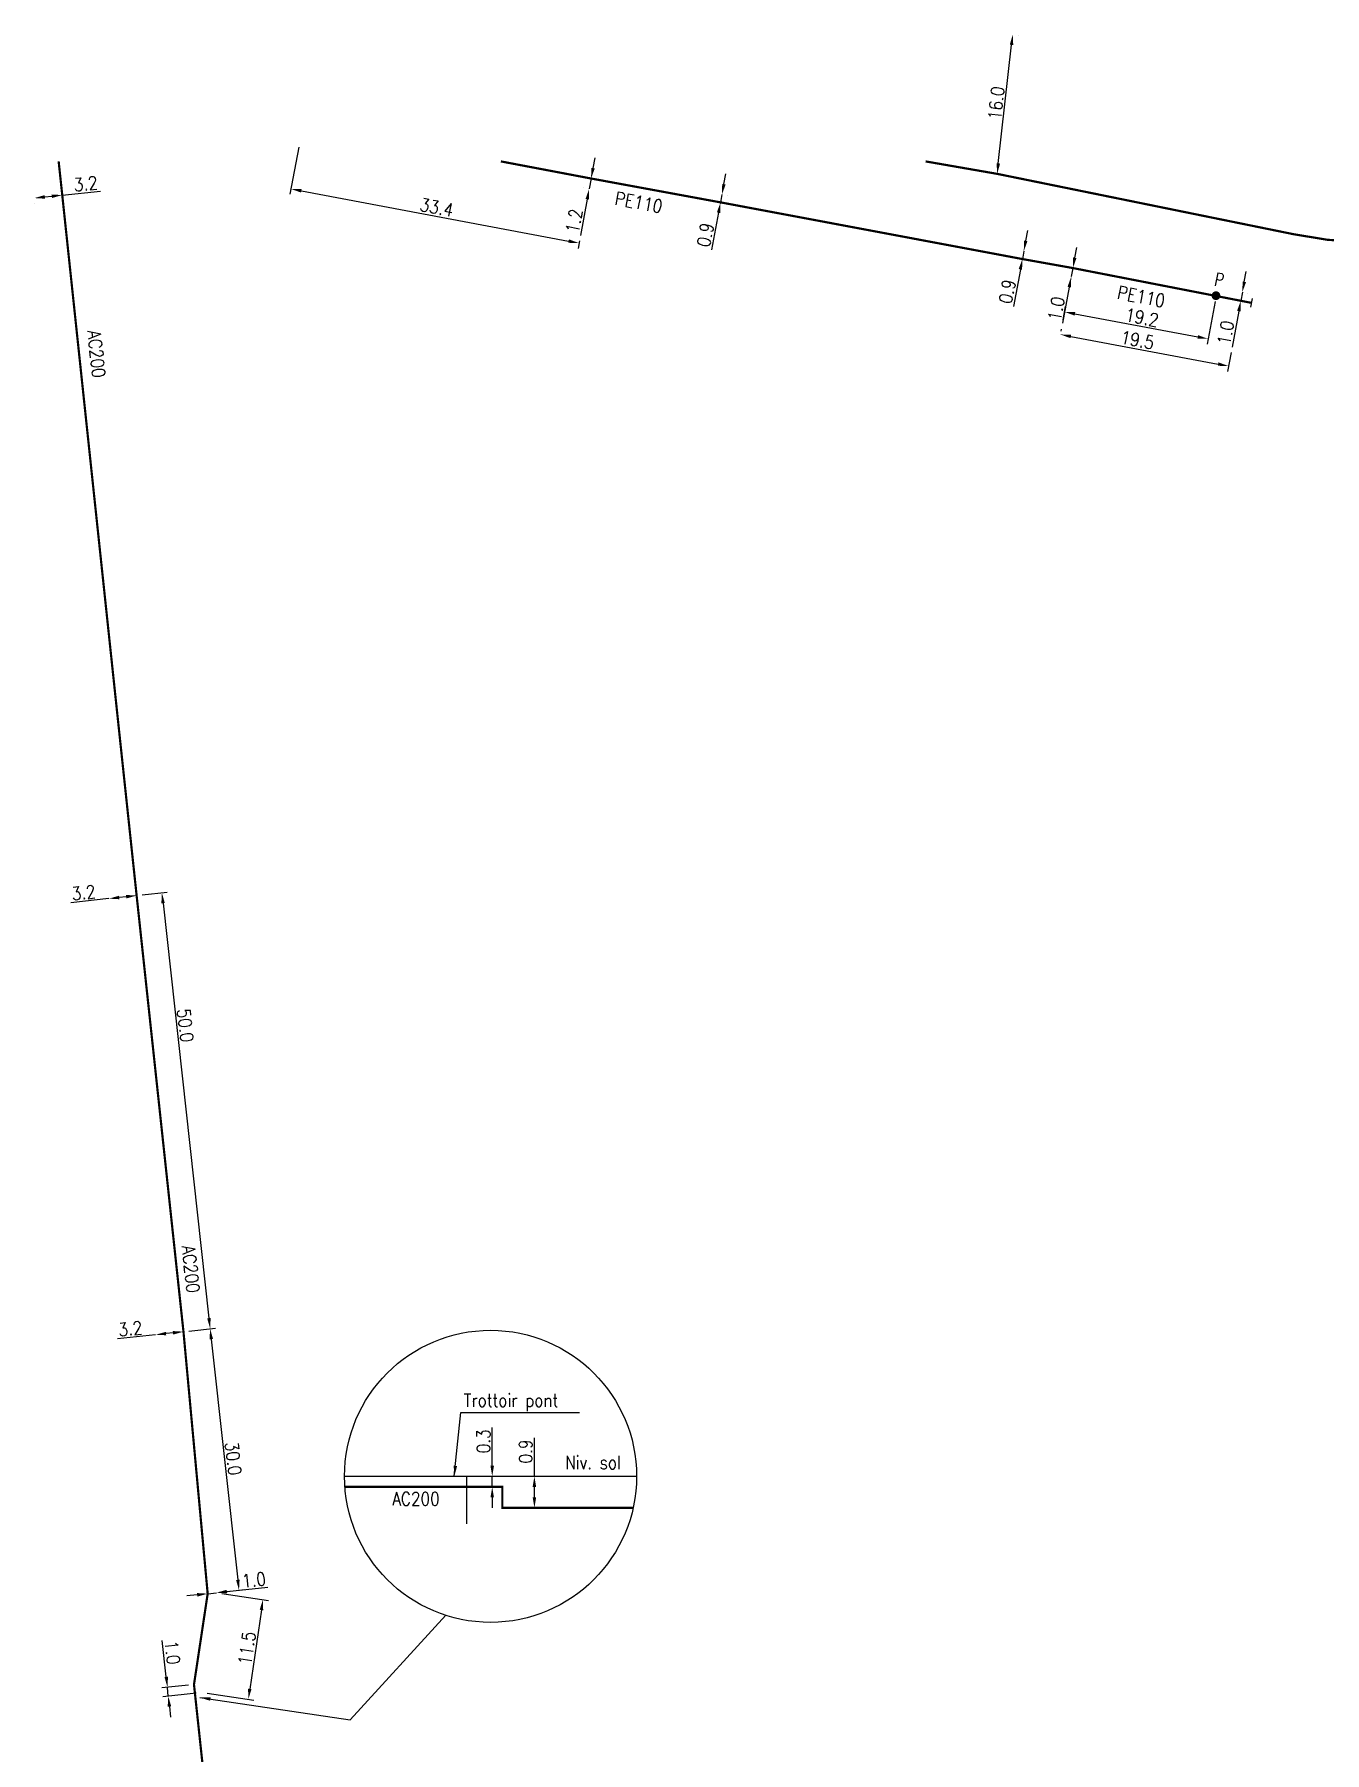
# Model space of a CAD drawing. Header units: millimetres. Extents: x 133989 to 135004, y 130988 to 132014.
# Drawn here: x 134202 to 134349.1, y 131818.6 to 132014.5 of the extents above; entities that cross this region are included whole.
import ezdxf
from ezdxf.enums import TextEntityAlignment as Align

# ---------------------------------------------------------------- set-up
doc = ezdxf.new("R2010")
doc.units = ezdxf.units.MM
doc.header["$PDMODE"] = 34
doc.linetypes.add('L_25_AP', pattern=[2000, 1000, 1000])
doc.linetypes.add('L_25_PE', pattern=[2000, 1000, 1000])
doc.layers.get('0').update_dxf_attribs({"linetype": 'CONTINUOUS'})
doc.layers.get('Defpoints').update_dxf_attribs({"linetype": 'CONTINUOUS'})
for name, color, linetype in [('L_150', 1, 'CONTINUOUS'), ('L_300', 7, 'CONTINUOUS'), ('L_340', 7, 'CONTINUOUS'), ('L_900', 7, 'CONTINUOUS')]:
    doc.layers.add(name, color=color, linetype=linetype)
doc.styles.add('G_ROMANS', font='ROMANS.SHX', dxfattribs={"width": 0.75})
doc.styles.get("Standard").update_dxf_attribs({"font": 'romans.shx', "width": 0.85})
doc.dimstyles.get("Standard").update_dxf_attribs({"dimtxt": 1.5, "dimasz": 1.2, "dimexe": 0.625, "dimexo": 0.625, "dimgap": 0.25, "dimtad": 1, "dimdec": 1, "dimzin": 0, "dimdsep": 46, "dimtxsty": 'Standard', "dimcen": -0.5, "dimadec": 0, "dimazin": 0, "dimtfac": 1, "dimtdec": 1, "dimtmove": 0, "dimatfit": 3, "dimfxl": 0, "dimtolj": 1, "dimtzin": 0, "dimarcsym": 0})

# ---------------------------------------------------------------- blocks, each defined once
blk = doc.blocks.new('*D24')
at = {"layer": 'Defpoints', "color": 0, "linetype": 'Continuous', "transparency": 16777216}
for p in [(134220.2, 131826.35), (134217.27, 131825.03), (134221.08, 131825.44)]:
    blk.add_point(p, dxfattribs=at)
at = {"layer": 'L_150', "color": 0, "linetype": 'Continuous', "lineweight": -2, "transparency": 16777216}
for p, q in [((134217.04, 131827.22), (134216.59, 131831.38)), ((134219.58, 131826.28), (134216.54, 131825.96)), ((134217.27, 131825.03), (134217.17, 131826.03)), ((134220.46, 131825.37), (134216.65, 131824.96)), ((134217.4, 131823.84), (134217.53, 131822.65))]:
    blk.add_line(p, q, dxfattribs=at)
at = {"layer": 'L_150', "color": 0, "linetype": 'Continuous', "transparency": 16777216}
for points in [[(134217.24, 131827.24), (134216.84, 131827.2), (134217.17, 131826.03)], [(134217.6, 131823.86), (134217.2, 131823.82), (134217.27, 131825.03)]]:
    blk.add_solid(points, dxfattribs=at)
at = {"layer": 'L_150', "color": 0, "linetype": 'Continuous', "transparency": 16777216, "insert": (134217.75, 131830), "char_height": 1.5, "attachment_point": 5, "rotation": 276.1143}
blk.add_mtext('\\A1;1.0', dxfattribs=at)
blk = doc.blocks.new('*D25')
at = {"layer": 'Defpoints', "color": 0, "linetype": 'Continuous', "transparency": 16777216}
for p in [(134222.75, 131836.82), (134221.08, 131825.44), (134226.39, 131824.66)]:
    blk.add_point(p, dxfattribs=at)
at = {"layer": 'L_150', "color": 0, "linetype": 'Continuous', "lineweight": -2, "transparency": 16777216}
for p, q in [((134223.37, 131836.73), (134228.68, 131835.94)), ((134227.89, 131834.85), (134226.56, 131825.84)), ((134221.7, 131825.35), (134227.01, 131824.57))]:
    blk.add_line(p, q, dxfattribs=at)
at = {"layer": 'L_150', "color": 0, "linetype": 'Continuous', "transparency": 16777216}
for points in [[(134227.69, 131834.88), (134228.09, 131834.82), (134228.06, 131836.04)], [(134226.37, 131825.87), (134226.76, 131825.82), (134226.39, 131824.66)]]:
    blk.add_solid(points, dxfattribs=at)
at = {"layer": 'L_150', "color": 0, "linetype": 'Continuous', "transparency": 16777216, "insert": (134226.24, 131830.49), "char_height": 1.5, "attachment_point": 5, "rotation": 81.634}
blk.add_mtext('\\A1;11.5', dxfattribs=at)
blk = doc.blocks.new('*D26')
at = {"layer": 'Defpoints', "color": 0, "linetype": 'Continuous', "transparency": 16777216}
for p in [(134221.76, 131836.71), (134222.75, 131836.82), (134222.75, 131836.82)]:
    blk.add_point(p, dxfattribs=at)
at = {"layer": 'L_150', "color": 0, "linetype": 'Continuous', "lineweight": -2, "transparency": 16777216}
for p, q in [((134220.56, 131836.58), (134219.37, 131836.45)), ((134221.76, 131836.71), (134222.75, 131836.82)), ((134223.94, 131836.95), (134228.62, 131837.46))]:
    blk.add_line(p, q, dxfattribs=at)
at = {"layer": 'L_150', "color": 0, "linetype": 'Continuous', "transparency": 16777216}
for points in [[(134220.54, 131836.78), (134220.59, 131836.38), (134221.76, 131836.71)], [(134223.92, 131837.15), (134223.96, 131836.75), (134222.75, 131836.82)]]:
    blk.add_solid(points, dxfattribs=at)
at = {"layer": 'L_150', "color": 0, "linetype": 'Continuous', "transparency": 16777216, "insert": (134227.03, 131838.29), "char_height": 1.5, "attachment_point": 5, "rotation": 6.2559}
blk.add_mtext('\\A1;1.0', dxfattribs=at)
blk = doc.blocks.new('*D27')
at = {"layer": 'Defpoints', "color": 0, "linetype": 'Continuous', "transparency": 16777216}
for p in [(134254.2, 131850.09), (134254.2, 131848.89), (134254.2, 131848.89)]:
    blk.add_point(p, dxfattribs=at)
at = {"layer": 'L_900', "color": 0, "linetype": 'Continuous', "lineweight": -2, "transparency": 16777216}
for p, q in [((134254.2, 131851.29), (134254.2, 131855.67)), ((134254.2, 131848.89), (134254.2, 131850.09)), ((134254.2, 131847.69), (134254.2, 131846.49))]:
    blk.add_line(p, q, dxfattribs=at)
at = {"layer": 'L_900', "color": 0, "linetype": 'Continuous', "transparency": 16777216}
for points in [[(134254, 131851.29), (134254.4, 131851.29), (134254.2, 131850.09)], [(134254, 131847.69), (134254.4, 131847.69), (134254.2, 131848.89)]]:
    blk.add_solid(points, dxfattribs=at)
at = {"layer": 'L_900', "color": 0, "linetype": 'Continuous', "transparency": 16777216, "insert": (134253.2, 131854.08), "char_height": 1.5, "attachment_point": 5, "rotation": 90}
blk.add_mtext('\\A1;0.3', dxfattribs=at)
blk = doc.blocks.new('*D28')
at = {"layer": 'Defpoints', "color": 0, "linetype": 'Continuous', "transparency": 16777216}
for p in [(134259.01, 131850.09), (134259.01, 131850.09), (134259.01, 131846.49)]:
    blk.add_point(p, dxfattribs=at)
at = {"layer": 'L_900', "color": 0, "linetype": 'Continuous', "lineweight": -2, "transparency": 16777216}
for p, q in [((134259.01, 131850.09), (134259.01, 131854.48)), ((134259.01, 131847.69), (134259.01, 131848.89))]:
    blk.add_line(p, q, dxfattribs=at)
at = {"layer": 'L_900', "color": 0, "linetype": 'Continuous', "transparency": 16777216}
for points in [[(134258.81, 131848.89), (134259.21, 131848.89), (134259.01, 131850.09)], [(134258.81, 131847.69), (134259.21, 131847.69), (134259.01, 131846.49)]]:
    blk.add_solid(points, dxfattribs=at)
at = {"layer": 'L_900', "color": 0, "linetype": 'Continuous', "transparency": 16777216, "insert": (134258.01, 131852.92), "char_height": 1.5, "attachment_point": 5, "rotation": 90}
blk.add_mtext('\\A1;0.9', dxfattribs=at)
blk = doc.blocks.new('*D796')
at = {"layer": 'Defpoints', "color": 0, "linetype": 'Continuous', "transparency": 16777216}
for p in [(134219, 131866.58), (134222.75, 131836.82), (134225.33, 131837.1)]:
    blk.add_point(p, dxfattribs=at)
at = {"layer": 'L_150', "color": 0, "linetype": 'Continuous', "lineweight": -2, "transparency": 16777216}
for p, q in [((134219.62, 131866.65), (134222.66, 131866.99)), ((134222.17, 131865.73), (134225.2, 131838.29)), ((134223.37, 131836.89), (134225.95, 131837.17))]:
    blk.add_line(p, q, dxfattribs=at)
at = {"layer": 'L_150', "color": 0, "linetype": 'Continuous', "transparency": 16777216}
for points in [[(134222.37, 131865.75), (134221.97, 131865.71), (134222.04, 131866.92)], [(134225.4, 131838.32), (134225, 131838.27), (134225.33, 131837.1)]]:
    blk.add_solid(points, dxfattribs=at)
at = {"layer": 'L_150', "color": 0, "linetype": 'Continuous', "transparency": 16777216, "insert": (134224.68, 131852.12), "char_height": 1.5, "attachment_point": 5, "rotation": 276.3085}
blk.add_mtext('\\A1;30.0', dxfattribs=at)
blk = doc.blocks.new('*D797')
at = {"layer": 'Defpoints', "color": 0, "linetype": 'Continuous', "transparency": 16777216}
for p in [(134213.66, 131916.3), (134219, 131866.58), (134222.04, 131866.92)]:
    blk.add_point(p, dxfattribs=at)
at = {"layer": 'L_150', "color": 0, "linetype": 'Continuous', "lineweight": -2, "transparency": 16777216}
for p, q in [((134214.28, 131916.37), (134217.16, 131916.69)), ((134216.67, 131915.43), (134221.91, 131868.11)), ((134219.62, 131866.65), (134222.66, 131866.99))]:
    blk.add_line(p, q, dxfattribs=at)
at = {"layer": 'L_150', "color": 0, "linetype": 'Continuous', "transparency": 16777216}
for points in [[(134216.87, 131915.45), (134216.48, 131915.4), (134216.54, 131916.62)], [(134222.1, 131868.14), (134221.71, 131868.09), (134222.04, 131866.92)]]:
    blk.add_solid(points, dxfattribs=at)
at = {"layer": 'L_150', "color": 0, "linetype": 'Continuous', "transparency": 16777216, "insert": (134219.22, 131901.5), "char_height": 1.5, "attachment_point": 5, "rotation": 276.3085}
blk.add_mtext('\\A1;50.0', dxfattribs=at)
blk = doc.blocks.new('*D798')
at = {"layer": 'Defpoints', "color": 0, "linetype": 'Continuous', "transparency": 16777216}
for p in [(134213.66, 131916.3), (134210.49, 131915.95), (134210.49, 131915.95)]:
    blk.add_point(p, dxfattribs=at)
at = {"layer": 'L_150', "color": 0, "linetype": 'Continuous', "lineweight": -2, "transparency": 16777216}
for p, q in [((134212.47, 131916.17), (134211.68, 131916.08)), ((134210.49, 131915.95), (134206.14, 131915.47))]:
    blk.add_line(p, q, dxfattribs=at)
at = {"layer": 'L_150', "color": 0, "linetype": 'Continuous', "transparency": 16777216}
for points in [[(134211.66, 131916.28), (134211.7, 131915.88), (134210.49, 131915.95)], [(134212.45, 131916.37), (134212.49, 131915.97), (134213.66, 131916.3)]]:
    blk.add_solid(points, dxfattribs=at)
at = {"layer": 'L_150', "color": 0, "linetype": 'Continuous', "transparency": 16777216, "insert": (134207.61, 131916.64), "char_height": 1.5, "attachment_point": 5, "rotation": 6.3085}
blk.add_mtext('\\A1;3.2', dxfattribs=at)
blk = doc.blocks.new('*D799')
at = {"layer": 'Defpoints', "color": 0, "linetype": 'Continuous', "transparency": 16777216}
for p in [(134202, 131995.82), (134205.18, 131996.16), (134205.18, 131996.16)]:
    blk.add_point(p, dxfattribs=at)
at = {"layer": 'L_150', "color": 0, "linetype": 'Continuous', "lineweight": -2, "transparency": 16777216}
for p, q in [((134205.18, 131996.16), (134209.53, 131996.62)), ((134202.07, 131995.2), (134202.07, 131995.2)), ((134203.19, 131995.95), (134203.99, 131996.03)), ((134205.25, 131995.54), (134205.25, 131995.54))]:
    blk.add_line(p, q, dxfattribs=at)
at = {"layer": 'L_150', "color": 0, "linetype": 'Continuous', "transparency": 16777216}
for points in [[(134203.17, 131996.15), (134203.22, 131995.75), (134202, 131995.82)], [(134203.97, 131996.23), (134204.01, 131995.83), (134205.18, 131996.16)]]:
    blk.add_solid(points, dxfattribs=at)
at = {"layer": 'L_150', "color": 0, "linetype": 'Continuous', "transparency": 16777216, "insert": (134207.85, 131997.45), "char_height": 1.5, "attachment_point": 5, "rotation": 6.0811}
blk.add_mtext('\\A1;3.2', dxfattribs=at)
blk = doc.blocks.new('*D800')
at = {"layer": 'Defpoints', "color": 0, "linetype": 'Continuous', "transparency": 16777216}
for p in [(134215.82, 131866.23), (134215.82, 131866.23), (134219, 131866.58)]:
    blk.add_point(p, dxfattribs=at)
at = {"layer": 'L_150', "color": 0, "linetype": 'Continuous', "lineweight": -2, "transparency": 16777216}
for p, q in [((134215.82, 131866.23), (134211.47, 131865.75)), ((134217.81, 131866.45), (134217.01, 131866.36))]:
    blk.add_line(p, q, dxfattribs=at)
at = {"layer": 'L_150', "color": 0, "linetype": 'Continuous', "transparency": 16777216}
for points in [[(134216.99, 131866.56), (134217.03, 131866.17), (134215.82, 131866.23)], [(134217.78, 131866.65), (134217.83, 131866.25), (134219, 131866.58)]]:
    blk.add_solid(points, dxfattribs=at)
at = {"layer": 'L_150', "color": 0, "linetype": 'Continuous', "transparency": 16777216, "insert": (134212.94, 131866.92), "char_height": 1.5, "attachment_point": 5, "rotation": 6.3085}
blk.add_mtext('\\A1;3.2', dxfattribs=at)
blk = doc.blocks.new('*D846')
at = {"layer": 'Defpoints', "color": 0, "linetype": 'Continuous', "transparency": 16777216}
for p in [(134313.54, 132014.48), (134313.54, 132014.48), (134311.77, 131998.58)]:
    blk.add_point(p, dxfattribs=at)
at = {"layer": 'L_150', "color": 0, "linetype": 'Continuous', "lineweight": -2, "transparency": 16777216}
for p, q in [((134314.16, 132014.41), (134314.16, 132014.41)), ((134311.9, 131999.77), (134313.41, 132013.29)), ((134312.39, 131998.51), (134312.39, 131998.51))]:
    blk.add_line(p, q, dxfattribs=at)
at = {"layer": 'L_150', "color": 0, "linetype": 'Continuous', "transparency": 16777216}
for points in [[(134313.21, 132013.31), (134313.6, 132013.27), (134313.54, 132014.48)], [(134311.7, 131999.8), (134312.1, 131999.75), (134311.77, 131998.58)]]:
    blk.add_solid(points, dxfattribs=at)
at = {"layer": 'L_150', "color": 0, "linetype": 'Continuous', "transparency": 16777216, "insert": (134311.66, 132006.64), "char_height": 1.5, "attachment_point": 5, "rotation": 83.6397}
blk.add_mtext('\\A1;16.0', dxfattribs=at)
blk = doc.blocks.new('*D481')
at = {"layer": 'Defpoints', "color": 0, "linetype": 'Continuous', "transparency": 16777216}
for p in [(134318.93, 131980.04), (134338.54, 131978.81), (134338.14, 131976.67)]:
    blk.add_point(p, dxfattribs=at)
at = {"layer": 'L_340', "color": 0, "linetype": 'Continuous', "lineweight": -2, "transparency": 16777216}
for p, q in [((134319.05, 131980.65), (134319.09, 131980.88)), ((134320.15, 131980.05), (134336.96, 131976.89)), ((134338.43, 131978.2), (134338.02, 131976.06))]:
    blk.add_line(p, q, dxfattribs=at)
at = {"layer": 'L_340', "color": 0, "linetype": 'Continuous', "transparency": 16777216}
for points in [[(134320.19, 131980.25), (134320.12, 131979.85), (134318.97, 131980.27)], [(134337, 131977.09), (134336.92, 131976.7), (134338.14, 131976.67)]]:
    blk.add_solid(points, dxfattribs=at)
at = {"layer": 'L_340', "color": 0, "linetype": 'Continuous', "transparency": 16777216, "insert": (134327.76, 131979.64), "char_height": 1.5, "attachment_point": 5, "rotation": 349.36}
blk.add_mtext('\\A1;19.5', dxfattribs=at)
blk = doc.blocks.new('*D482')
at = {"layer": 'Defpoints', "color": 0, "linetype": 'Continuous', "transparency": 16777216}
for p in [(134336.73, 131984.66), (134319.17, 131981.34), (134335.81, 131979.77)]:
    blk.add_point(p, dxfattribs=at)
at = {"layer": 'L_300', "color": 0, "linetype": 'Continuous', "lineweight": -2, "transparency": 16777216}
for p, q in [((134319.29, 131981.95), (134319.57, 131983.46)), ((134336.62, 131984.04), (134335.7, 131979.16)), ((134320.64, 131982.62), (134334.63, 131979.99))]:
    blk.add_line(p, q, dxfattribs=at)
at = {"layer": 'L_300', "color": 0, "linetype": 'Continuous', "transparency": 16777216}
for points in [[(134320.67, 131982.82), (134320.6, 131982.42), (134319.46, 131982.84)], [(134334.67, 131980.19), (134334.6, 131979.79), (134335.81, 131979.77)]]:
    blk.add_solid(points, dxfattribs=at)
at = {"layer": 'L_300', "color": 0, "linetype": 'Continuous', "transparency": 16777216, "insert": (134328.27, 131982.2), "char_height": 1.5, "attachment_point": 5, "rotation": 349.36}
blk.add_mtext('\\A1;19.2', dxfattribs=at)
blk = doc.blocks.new('*D483')
at = {"layer": 'Defpoints', "color": 0, "linetype": 'Continuous', "transparency": 16777216}
for p in [(134339.72, 131985.09), (134339.72, 131985.09), (134339.54, 131984.11)]:
    blk.add_point(p, dxfattribs=at)
at = {"layer": 'L_340', "color": 0, "linetype": 'Continuous', "lineweight": -2, "transparency": 16777216}
for p, q in [((134339.94, 131986.27), (134340.16, 131987.45)), ((134339.72, 131985.09), (134339.54, 131984.11)), ((134340.34, 131984.98), (134340.34, 131984.98)), ((134339.32, 131982.93), (134338.54, 131978.81)), ((134340.15, 131983.99), (134340.15, 131983.99))]:
    blk.add_line(p, q, dxfattribs=at)
at = {"layer": 'L_340', "color": 0, "linetype": 'Continuous', "transparency": 16777216}
for points in [[(134339.75, 131986.31), (134340.14, 131986.24), (134339.72, 131985.09)], [(134339.12, 131982.97), (134339.51, 131982.89), (134339.54, 131984.11)]]:
    blk.add_solid(points, dxfattribs=at)
at = {"layer": 'L_340', "color": 0, "linetype": 'Continuous', "transparency": 16777216, "insert": (134337.83, 131980.47), "char_height": 1.5, "attachment_point": 5, "rotation": 79.36}
blk.add_mtext('\\A1;1.0', dxfattribs=at)
blk = doc.blocks.new('*D484')
at = {"layer": 'Defpoints', "color": 0, "linetype": 'Continuous', "transparency": 16777216}
for p in [(134320.21, 131986.86), (134320.4, 131987.84), (134320.4, 131987.84)]:
    blk.add_point(p, dxfattribs=at)
at = {"layer": 'L_150', "color": 0, "linetype": 'Continuous', "lineweight": -2, "transparency": 16777216}
for p, q in [((134320.62, 131989.02), (134320.84, 131990.2)), ((134320.4, 131987.84), (134320.21, 131986.86)), ((134319.99, 131985.68), (134319.22, 131981.56))]:
    blk.add_line(p, q, dxfattribs=at)
at = {"layer": 'L_150', "color": 0, "linetype": 'Continuous', "transparency": 16777216}
for points in [[(134320.42, 131989.06), (134320.81, 131988.98), (134320.4, 131987.84)], [(134319.79, 131985.71), (134320.19, 131985.64), (134320.21, 131986.86)]]:
    blk.add_solid(points, dxfattribs=at)
at = {"layer": 'L_150', "color": 0, "linetype": 'Continuous', "transparency": 16777216, "insert": (134318.51, 131983.21), "char_height": 1.5, "attachment_point": 5, "rotation": 79.36}
blk.add_mtext('\\A1;1.0', dxfattribs=at)
blk = doc.blocks.new('*D485')
at = {"layer": 'Defpoints', "color": 0, "linetype": 'Continuous', "transparency": 16777216}
for p in [(134314.64, 131988.87), (134314.8, 131989.75), (134314.8, 131989.75)]:
    blk.add_point(p, dxfattribs=at)
at = {"layer": 'L_150', "color": 0, "linetype": 'Continuous', "lineweight": -2, "transparency": 16777216}
for p, q in [((134315.03, 131990.93), (134315.25, 131992.11)), ((134314.02, 131988.99), (134314.02, 131988.99)), ((134314.8, 131989.75), (134314.64, 131988.87)), ((134314.42, 131987.69), (134313.62, 131983.45))]:
    blk.add_line(p, q, dxfattribs=at)
at = {"layer": 'L_150', "color": 0, "linetype": 'Continuous', "transparency": 16777216}
for points in [[(134314.83, 131990.97), (134315.22, 131990.9), (134314.8, 131989.75)], [(134314.22, 131987.73), (134314.61, 131987.65), (134314.64, 131988.87)]]:
    blk.add_solid(points, dxfattribs=at)
at = {"layer": 'L_150', "color": 0, "linetype": 'Continuous', "transparency": 16777216, "insert": (134312.92, 131985.17), "char_height": 1.5, "attachment_point": 5, "rotation": 79.36}
blk.add_mtext('\\A1;0.9', dxfattribs=at)
blk = doc.blocks.new('*D486')
at = {"layer": 'Defpoints', "color": 0, "linetype": 'Continuous', "transparency": 16777216}
for p in [(134280.23, 131995.33), (134280.39, 131996.22), (134280.39, 131996.22)]:
    blk.add_point(p, dxfattribs=at)
at = {"layer": 'L_150', "color": 0, "linetype": 'Continuous', "lineweight": -2, "transparency": 16777216}
for p, q in [((134280.62, 131997.4), (134280.84, 131998.58)), ((134280.39, 131996.22), (134280.23, 131995.33)), ((134281.01, 131996.1), (134281.01, 131996.1)), ((134280.01, 131994.16), (134279.21, 131989.92))]:
    blk.add_line(p, q, dxfattribs=at)
at = {"layer": 'L_150', "color": 0, "linetype": 'Continuous', "transparency": 16777216}
for points in [[(134280.42, 131997.44), (134280.81, 131997.36), (134280.39, 131996.22)], [(134279.81, 131994.19), (134280.2, 131994.12), (134280.23, 131995.33)]]:
    blk.add_solid(points, dxfattribs=at)
at = {"layer": 'L_150', "color": 0, "linetype": 'Continuous', "transparency": 16777216, "insert": (134278.51, 131991.63), "char_height": 1.5, "attachment_point": 5, "rotation": 79.36}
blk.add_mtext('\\A1;0.9', dxfattribs=at)
blk = doc.blocks.new('*D487')
at = {"layer": 'Defpoints', "color": 0, "linetype": 'Continuous', "transparency": 16777216}
for p in [(134265.25, 131996.87), (134265.47, 131998.05), (134265.47, 131998.05)]:
    blk.add_point(p, dxfattribs=at)
at = {"layer": 'L_150', "color": 0, "linetype": 'Continuous', "lineweight": -2, "transparency": 16777216}
for p, q in [((134265.7, 131999.23), (134265.92, 132000.4)), ((134264.64, 131996.98), (134264.64, 131996.98)), ((134264.86, 131998.16), (134264.86, 131998.16)), ((134265.47, 131998.05), (134265.25, 131996.87)), ((134265.03, 131995.69), (134264.26, 131991.57))]:
    blk.add_line(p, q, dxfattribs=at)
at = {"layer": 'L_150', "color": 0, "linetype": 'Continuous', "transparency": 16777216}
for points in [[(134265.5, 131999.26), (134265.89, 131999.19), (134265.47, 131998.05)], [(134264.84, 131995.72), (134265.23, 131995.65), (134265.25, 131996.87)]]:
    blk.add_solid(points, dxfattribs=at)
at = {"layer": 'L_150', "color": 0, "linetype": 'Continuous', "transparency": 16777216, "insert": (134263.55, 131993.22), "char_height": 1.5, "attachment_point": 5, "rotation": 79.36}
blk.add_mtext('\\A1;1.2', dxfattribs=at)
blk = doc.blocks.new('*D488')
at = {"layer": 'Defpoints', "color": 0, "linetype": 'Continuous', "transparency": 16777216}
for p in [(134232.27, 132002.25), (134264.09, 131990.69), (134264.26, 131991.57)]:
    blk.add_point(p, dxfattribs=at)
at = {"layer": 'L_150', "color": 0, "linetype": 'Continuous', "lineweight": -2, "transparency": 16777216}
for p, q in [((134232.15, 132001.63), (134231.14, 131996.25)), ((134232.44, 131996.64), (134262.91, 131990.92)), ((134264.14, 131990.96), (134263.98, 131990.08))]:
    blk.add_line(p, q, dxfattribs=at)
at = {"layer": 'L_150', "color": 0, "linetype": 'Continuous', "transparency": 16777216}
for points in [[(134232.47, 131996.84), (134232.4, 131996.45), (134231.26, 131996.86)], [(134262.95, 131991.11), (134262.88, 131990.72), (134264.09, 131990.69)]]:
    blk.add_solid(points, dxfattribs=at)
at = {"layer": 'L_150', "color": 0, "linetype": 'Continuous', "transparency": 16777216, "insert": (134247.86, 131994.76), "char_height": 1.5, "attachment_point": 5, "rotation": 349.36}
blk.add_mtext('\\A1;33.4', dxfattribs=at)
blk = doc.blocks.new('L_300_12')
at = {"color": 0, "linetype": 'Continuous', "const_width": 0.497, "flags": 128}
blk.add_lwpolyline([(-0.25, 0, 1), (0.25, 0, 1)], format="xyb", close=True, dxfattribs=at)
at = {"color": 0, "linetype": 'Continuous', "style": 'G_ROMANS', "width": 0.75}
blk.add_text('P', height=1.5, dxfattribs=at).set_placement((0, 1.85), align=Align.MIDDLE)
at = {"color": 0, "linetype": 'Continuous', "width": 0.75, "flags": 3}
for tag, p in [('DEF_LEG', (0, -5)), ('DEF_COUP', (0, -7.5)), ('DEF_TYPE', (0, -10))]:
    blk.add_attdef(tag, text='', height=1.2, dxfattribs=at).set_placement(p, align=Align.MIDDLE)
blk = doc.blocks.new('L_340_07')
at = {"color": 0, "linetype": 'Continuous', "const_width": 0.25, "flags": 128}
blk.add_lwpolyline([(0, 0), (1.25, 0)], dxfattribs=at)
at = {"color": 0, "linetype": 'Continuous', "flags": 128}
blk.add_lwpolyline([(1.25, -0.5), (1.25, 0.5)], dxfattribs=at)
at = {"color": 0, "linetype": 'Continuous', "width": 0.75, "flags": 3}
for tag, p in [('DEF_LEG', (0.72, -3.47)), ('DEF_COUP', (0.72, -5.97)), ('DEF_TYPE', (0.72, -8.47))]:
    blk.add_attdef(tag, text='', height=1.2, dxfattribs=at).set_placement(p, align=Align.MIDDLE)

msp = doc.modelspace()

# ---------------------------------------------------------------- linework, layer by layer
at = {"layer": 'L_150', "linetype": 'L_25_AP', "const_width": 0.25, "flags": 128}
msp.add_lwpolyline([(134285.66, 131480.69), (134279.34, 131476.14), (134278.15, 131474.92), (134276.9, 131474.08), (134276.9, 131474.08), (134270.65, 131469.82), (134268.43, 131468.31), (134265.44, 131466.27), (134262.41, 131472.48), (134260.47, 131478.14), (134254.35, 131488.32), (134254.5, 131491.47), (134254.75, 131494.98), (134255.52, 131498.64), (134256.2, 131499.13), (134256.2, 131499.13), (134256.2, 131499.13), (134256.2, 131499.13), (134257.15, 131499.94), (134256.75, 131511.17), (134256.71, 131511.6), (134255.78, 131527.26), (134253.38, 131548.47), (134252.18, 131559.32), (134248.1, 131596.85), (134245.04, 131624.68), (134242.59, 131646.56), (134241.17, 131660.13), (134238.03, 131688.6), (134237.73, 131691.41), (134237.52, 131692.97), (134233.88, 131698.9), (134220.2, 131826.35), (134221.76, 131836.71), (134219, 131866.58), (134213.66, 131916.3), (134211.31, 131938.38), (134205.18, 131996.16), (134204.77, 132000)], dxfattribs=at)
at = {"layer": 'L_150', "linetype": 'L_25_PE', "const_width": 0.25, "flags": 128}
msp.add_lwpolyline([(134255.19, 132000), (134265.47, 131998.05), (134280.23, 131995.33), (134314.64, 131988.87), (134320.4, 131987.84), (134339.54, 131984.11)], dxfattribs=at)
at = {"layer": 'L_150', "linetype": 'L_25_AP', "const_width": 0.25, "flags": 128}
msp.add_lwpolyline([(134303.61, 132000), (134311.77, 131998.58), (134345.56, 131991.7), (134345.56, 131991.7, 0.144034), (134368.66, 131993.44), (134368.66, 131993.44), (134368.66, 131993.44), (134377.04, 131997.97), (134377.84, 132000)], format="xyb", dxfattribs=at)
at = {"layer": 'L_900', "linetype": 'Continuous', "flags": 128}
for points in [[(134237.36, 131850.09), (134270.65, 131850.09)], [(134251.25, 131850.09), (134251.25, 131844.69)]]:
    msp.add_lwpolyline(points, dxfattribs=at)
at = {"layer": 'L_900', "color": 1, "linetype": 'L_25_AP', "const_width": 0.25, "flags": 128}
msp.add_lwpolyline([(134237.4, 131848.89), (134255.35, 131848.89), (134255.35, 131846.49), (134255.35, 131846.49), (134270.26, 131846.49)], dxfattribs=at)
at = {"layer": 'L_900', "linetype": 'Continuous'}
msp.add_circle((134254.01, 131850.09), 16.65, dxfattribs=at)

# ---------------------------------------------------------------- block references
at = {"layer": 'L_300', "rotation": 348.1185866846582}
msp.add_blockref('L_300_12', (134336.71, 131984.69), dxfattribs=at)
at = {"layer": 'L_340', "rotation": 348.9752649156226}
msp.add_blockref('L_340_07', (134339.54, 131984.11), dxfattribs=at)

# ---------------------------------------------------------------- texts
at = {"layer": 'L_150', "linetype": 'Continuous', "width": 0.85}
for s, rotation, p in [('PE110', 349.248, (134270.9, 131995.33)), ('PE110', 348.9753, (134328.19, 131984.59)), ('AC200', 276.3085, (134209.08, 131978.04)), ('AC200', 276.1351, (134219.84, 131873.71))]:
    msp.add_text(s, height=1.5, rotation=rotation, dxfattribs=at).set_placement(p, align=Align.MIDDLE)
at = {"layer": 'L_900', "linetype": 'Continuous', "width": 0.85}
for s, p in [('Niv. sol', (134262.52, 131850.92)), ('AC200', (134242.8, 131846.78))]:
    msp.add_text(s, height=1.5, dxfattribs=at).set_placement(p)
at = {"layer": 'L_900', "linetype": 'Continuous', "insert": (134250.96, 131859.51), "char_height": 1.5, "attachment_point": 1}
msp.add_mtext('\\A1;Trottoir pont', dxfattribs=at)

# ---------------------------------------------------------------- dimensions: what is measured, and where the dimension line sits
at = {"layer": 'L_150', "linetype": 'Continuous'}
for base, p1, p2, angle, picture, middle in [((134313.54, 132014.48), (134311.77, 131998.58), (134313.54, 132014.48), 263.6397, '*D846', (134312.65, 132006.53)), ((134264.09, 131990.69), (134232.27, 132002.25), (134264.26, 131991.57), 349.36, '*D488', (134247.68, 131993.78)), ((134265.47, 131998.05), (134265.25, 131996.87), (134265.47, 131998.05), 79.36, '*D487', (134264.53, 131993.04)), ((134205.18, 131996.16), (134202, 131995.82), (134205.18, 131996.16), 186.0811, '*D799', (134207.95, 131996.45)), ((134280.39, 131996.22), (134280.23, 131995.33), (134280.39, 131996.22), 79.36, '*D486', (134279.5, 131991.45)), ((134314.8, 131989.75), (134314.64, 131988.87), (134314.8, 131989.75), 79.36, '*D485', (134313.91, 131984.98)), ((134320.4, 131987.84), (134320.21, 131986.86), (134320.4, 131987.84), 79.36, '*D484', (134319.49, 131983.03)), ((134210.49, 131915.95), (134213.66, 131916.3), (134210.49, 131915.95), 6.3085, '*D798', (134207.72, 131915.64)), ((134222.04, 131866.92), (134213.66, 131916.3), (134219, 131866.58), 96.3085, '*D797', (134218.23, 131901.39)), ((134215.82, 131866.23), (134219, 131866.58), (134215.82, 131866.23), 6.3085, '*D800', (134213.05, 131865.93)), ((134225.33, 131837.1), (134219, 131866.58), (134222.75, 131836.82), 96.3085, '*D796', (134223.69, 131852.01)), ((134222.75, 131836.82), (134221.76, 131836.71), (134222.75, 131836.82), 186.2559, '*D26', (134227.14, 131837.3)), ((134226.39, 131824.66), (134222.75, 131836.82), (134221.08, 131825.44), 81.634, '*D25', (134227.23, 131830.35)), ((134217.27, 131825.03), (134220.2, 131826.35), (134221.08, 131825.44), 96.1143, '*D24', (134216.75, 131829.9))]:
    dim = msp.add_linear_dim(base=base, p1=p1, p2=p2, angle=angle, dimstyle='Standard', dxfattribs=at)
    dim.commit()
    dim.dimension.update_dxf_attribs({"geometry": picture, "text_midpoint": middle, "dimtype": 160})
at = {"layer": 'L_300', "linetype": 'Continuous'}
dim = msp.add_linear_dim(base=(134335.81, 131979.77), p1=(134319.17, 131981.34), p2=(134336.73, 131984.66), angle=349.36, text='19.2', dimstyle='Standard', dxfattribs=at)
dim.commit()
dim.dimension.update_dxf_attribs({"geometry": '*D482', "text_midpoint": (134328.08, 131981.22), "dimtype": 160})
at = {"layer": 'L_340', "linetype": 'Continuous'}
for base, p1, p2, angle, picture, middle in [((134339.72, 131985.09), (134339.54, 131984.11), (134339.72, 131985.09), 79.36, '*D483', (134338.82, 131980.28)), ((134338.14, 131976.67), (134318.93, 131980.04), (134338.54, 131978.81), 349.36, '*D481', (134327.57, 131978.65))]:
    dim = msp.add_linear_dim(base=base, p1=p1, p2=p2, angle=angle, dimstyle='Standard', dxfattribs=at)
    dim.commit()
    dim.dimension.update_dxf_attribs({"geometry": picture, "text_midpoint": middle, "dimtype": 160})
at = {"layer": 'L_900', "linetype": 'Continuous'}
for base, p1, p2, angle, picture, middle in [((134254.2, 131848.89), (134254.2, 131850.09), (134254.2, 131848.89), 90, '*D27', (134254.2, 131854.08)), ((134259.01, 131850.09), (134259.01, 131846.49), (134259.01, 131850.09), 270, '*D28', (134259.01, 131852.92))]:
    dim = msp.add_linear_dim(base=base, p1=p1, p2=p2, angle=angle, dimstyle='Standard', override={"dimlfac": 0.25}, dxfattribs=at)
    dim.commit()
    dim.dimension.update_dxf_attribs({"geometry": picture, "text_midpoint": middle, "dimtype": 160})

# ---------------------------------------------------------------- leaders
at = {"layer": 'L_900', "linetype": 'Continuous', "annotation_type": 0, "has_hookline": 1, "hookline_direction": 0, "text_width": 12.08}
msp.add_leader([(134249.88, 131850.09), (134250.62, 131857.35), (134251.82, 131857.35)], dimstyle='Standard', override={"dimgap": 0.25, "dimtad": 1}, dxfattribs=at)
at = {"layer": 'L_900', "linetype": 'Continuous'}
msp.add_leader([(134220.88, 131824.87), (134237.99, 131822.33), (134248.91, 131834.25)], dimstyle='Standard', override={"dimgap": 0.25, "dimtad": 0}, dxfattribs=at)

doc.saveas('drawing.dxf')
